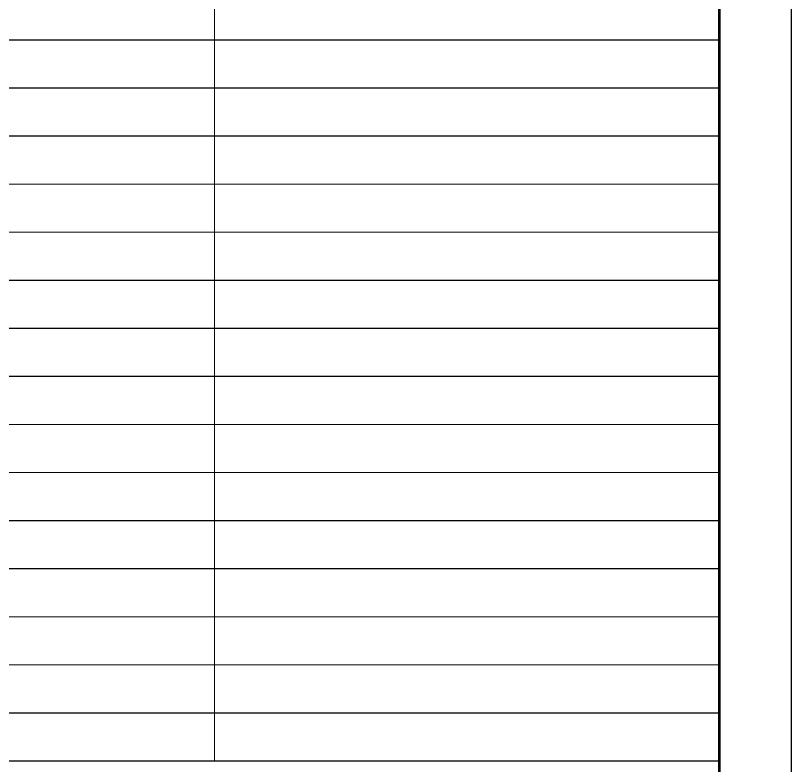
# Model space of a CAD drawing. Header units: inches. Extents: x 0 to 36, y 0 to 24.
# Drawn here: x 27.93 to 36, y 3.95 to 11.75 of the extents above; entities that cross this region are included whole.
import ezdxf

# ---------------------------------------------------------------- set-up
doc = ezdxf.new("R2010")
doc.units = ezdxf.units.IN
doc.header["$MEASUREMENT"] = 0
doc.layers.get('0').update_dxf_attribs({"linetype": 'CONTINUOUS'})
doc.layers.add('GRID', color=7, linetype='CONTINUOUS')
doc.layers.add('TRIM', color=7, linetype='CONTINUOUS')

msp = doc.modelspace()

# ---------------------------------------------------------------- linework, layer by layer
at = {"const_width": 0.03, "flags": 128}
msp.add_lwpolyline([(1, 23.25), (1, 0.75), (35.25, 0.75), (35.25, 23.25)], close=True, dxfattribs=at)
at = {"layer": 'GRID', "const_width": 0.0125}
for points in [[(30, 3.9998), (30, 23.25)], [(1, 11.4998), (35.25, 11.4998)], [(1, 10.9998), (35.25, 10.9998)], [(1, 10.4998), (35.25, 10.4998)], [(1, 9.9998), (35.25, 9.9998)], [(1, 9.4998), (35.25, 9.4998)], [(1, 8.9998), (35.25, 8.9998)], [(1, 8.4998), (35.25, 8.4998)], [(1, 7.9998), (35.25, 7.9998)], [(1, 7.4998), (35.25, 7.4998)], [(1, 6.9998), (35.25, 6.9998)], [(1, 6.4998), (35.25, 6.4998)], [(1, 5.9998), (35.25, 5.9998)], [(1, 5.4998), (35.25, 5.4998)], [(1, 4.9998), (35.25, 4.9998)], [(1, 4.4998), (35.25, 4.4998)], [(1, 3.9998), (35.25, 3.9998)]]:
    msp.add_lwpolyline(points, dxfattribs=at)
at = {"layer": 'TRIM'}
msp.add_lwpolyline([(36, 24), (0, 24), (0, 0), (36, 0)], close=True, dxfattribs=at)

doc.saveas('drawing.dxf')
